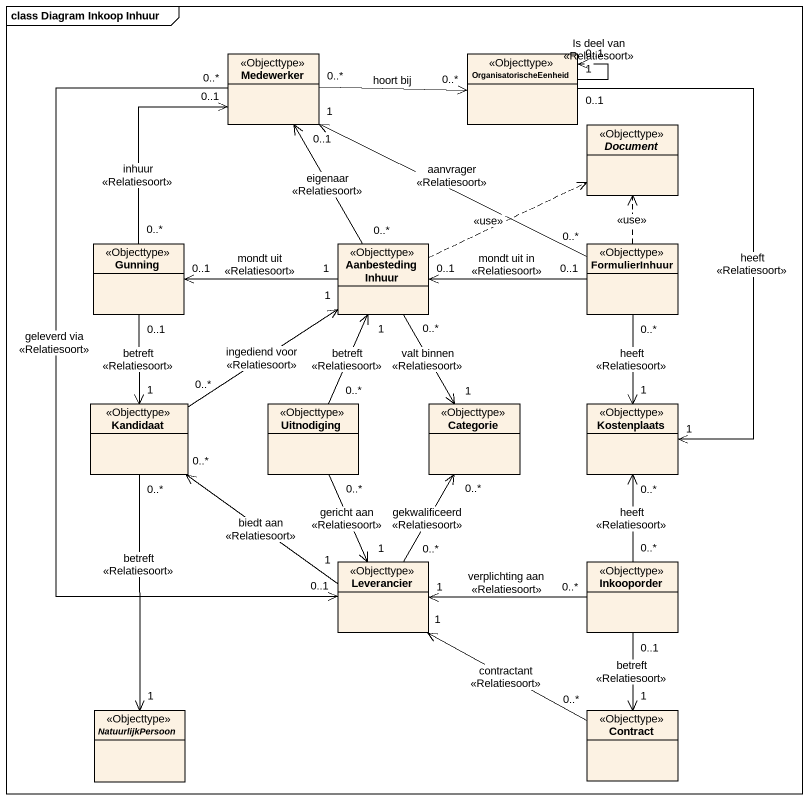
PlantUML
@startuml
mainframe class Diagram Inkoop Inhuur
hide circle
hide empty members
class Medewerker <<Objecttype>>
class OrganisatorischeEenheid <<Objecttype>>
abstract class Document <<Objecttype>>
class Gunning <<Objecttype>>
class "Aanbesteding Inhuur" as Aanbesteding_Inhuur <<Objecttype>>
class FormulierInhuur <<Objecttype>>
class Kandidaat <<Objecttype>>
class Uitnodiging <<Objecttype>>
class Categorie <<Objecttype>>
class Kostenplaats <<Objecttype>>
class Leverancier <<Objecttype>>
class Inkooporder <<Objecttype>>
abstract class NatuurlijkPersoon <<Objecttype>>
class Contract <<Objecttype>>
Medewerker "0..*" -right-> "0..*" OrganisatorischeEenheid : hoort bij
Medewerker "0..*" --> "0..1" Leverancier : geleverd via\n<<Relatiesoort>>
OrganisatorischeEenheid "1" --> "0..1" OrganisatorischeEenheid : Is deel van\n<<Relatiesoort>>
OrganisatorischeEenheid "0..1" --> "1" Kostenplaats : heeft\n<<Relatiesoort>>
Gunning "0..*" -up-> "0..1" Medewerker : inhuur\n<<Relatiesoort>>
Gunning "0..1" --> "1" Kandidaat : betreft\n<<Relatiesoort>>
Aanbesteding_Inhuur "0..*" -up-> "0..1" Medewerker : eigenaar\n<<Relatiesoort>>
Aanbesteding_Inhuur .right.> Document : <<use>>
Aanbesteding_Inhuur "1" -left-> "0..1" Gunning : mondt uit\n<<Relatiesoort>>
Aanbesteding_Inhuur "0..*" --> "1" Categorie : valt binnen\n<<Relatiesoort>>
FormulierInhuur "0..*" -left-> "1" Medewerker : aanvrager\n<<Relatiesoort>>
FormulierInhuur .up.> Document : <<use>>
FormulierInhuur "0..1" -left-> "0..1" Aanbesteding_Inhuur : mondt uit in\n<<Relatiesoort>>
FormulierInhuur "0..*" --> "1" Kostenplaats : heeft\n<<Relatiesoort>>
Kandidaat "0..*" -up-> "1" Aanbesteding_Inhuur : ingediend voor\n<<Relatiesoort>>
Kandidaat "0..*" --> "1" NatuurlijkPersoon : betreft\n<<Relatiesoort>>
Uitnodiging "0..*" -up-> "1" Aanbesteding_Inhuur : betreft\n<<Relatiesoort>>
Uitnodiging "0..*" --> "1" Leverancier : gericht aan\n<<Relatiesoort>>
Kostenplaats "0..*" <-- "0..*" Inkooporder : heeft\n<<Relatiesoort>>
Leverancier "1" -up-> "0..*" Kandidaat : biedt aan\n<<Relatiesoort>>
Leverancier "0..*" -up-> "0..*" Categorie : gekwalificeerd\n<<Relatiesoort>>
Leverancier "1" <-right- "0..*" Contract : contractant\n<<Relatiesoort>>
Inkooporder "0..*" -left-> "1" Leverancier : verplichting aan\n<<Relatiesoort>>
Inkooporder "0..1" --> "1" Contract : betreft\n<<Relatiesoort>>
@enduml
